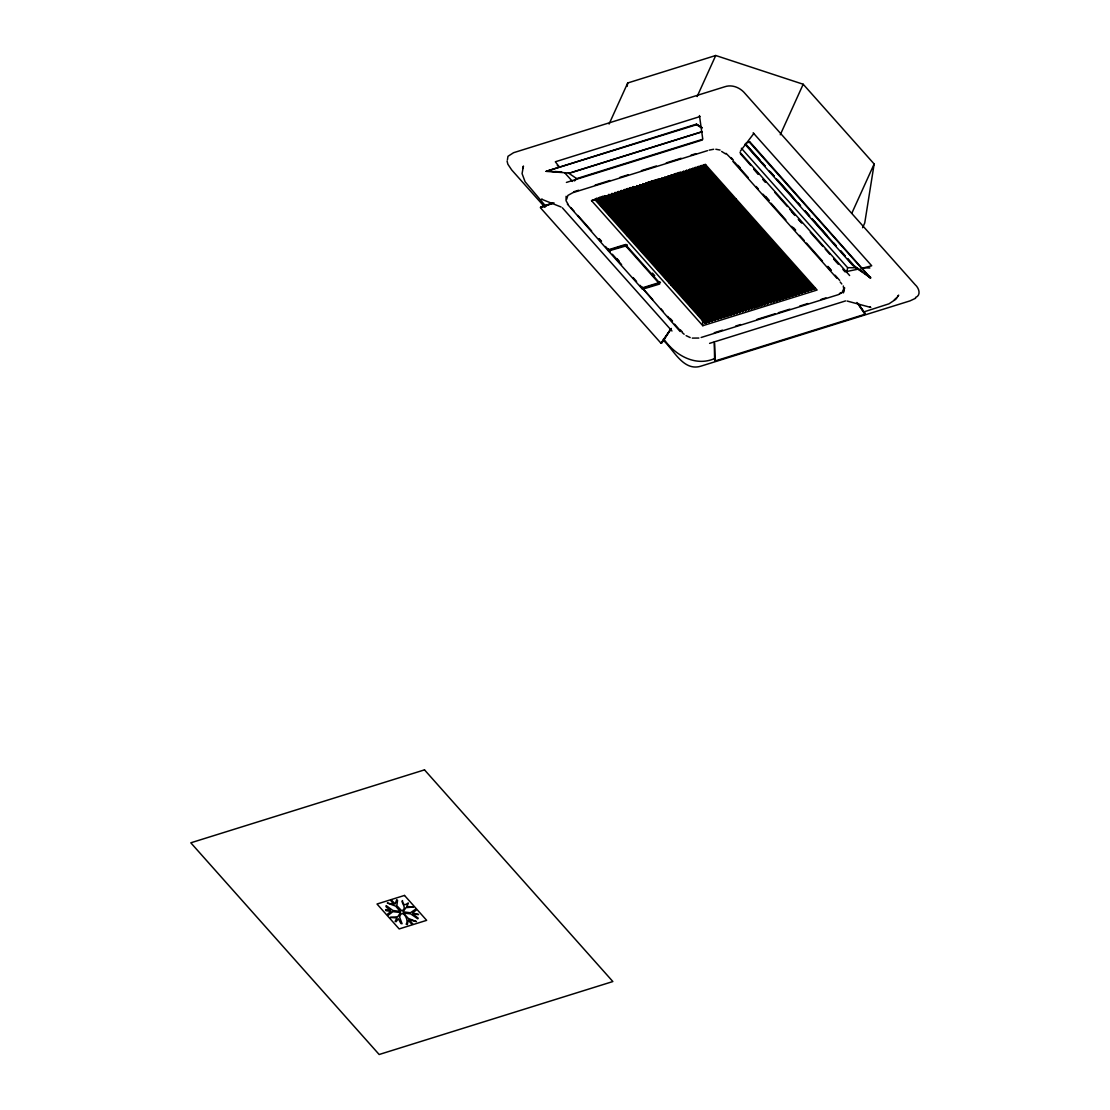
<?xml version="1.0" encoding="UTF-8"?>
<svg xmlns="http://www.w3.org/2000/svg" width="1110" height="1110" viewBox="0 0 1110 1110"><rect width="100%" height="100%" fill="white"/><g stroke="black" fill="none" stroke-linecap="round" stroke-linejoin="round"><path stroke-width="1.5" d="M566.613 199.398L567.89 195.429L572.899 192.668L707.528 150.641M844.682 287.865L843.392 291.875L838.355 294.649L701.145 337.482M627.164 86.358L627.705 82.986L715.742 55.5L803.196 84.249L874.153 163.989L864.745 222.971L862.609 227.703M608.627 251.151L641.913 288.558L658.313 283.605L658.466 282.689L626.373 246.628L625.027 246.198L608.502 250.985L608.946 249.625L624.333 244.824M843.475 292.86L844.335 287.878M846.861 271.964L847.624 267.663L741.369 148.24M522.616 168.54L523.434 166.042L522.075 173.618L525.099 181.762L545.815 206.28M566.1 196.29L566.058 200.702L568.098 204.337M642.537 288.364L680.18 331.557M696.15 124.847L546.203 171.315L546.925 171.134M546.203 171.315L696.303 124.181L701.992 127.706M670.537 329.587L660.977 343.212L540.459 207.764L554.043 202.908M609.085 124.029L627.705 82.986M596.07 199.106L596.5 198.149L706.612 321.9L706.182 322.857L704.919 323.26L594.807 199.509L596.07 199.106L706.182 322.857M599.178 198.149L599.608 197.178L709.72 320.929L709.29 321.9L708.013 322.288L597.902 198.537L599.178 198.149L709.29 321.9M601.01 197.566L602.716 196.206L712.828 319.957L712.384 320.929L711.121 321.317L601.01 197.566L601.453 196.609L606.032 201.756M606.962 196.525L715.936 319L715.492 319.957L714.229 320.346L604.117 196.595L604.562 195.637M611.596 194.264L612.026 193.306L722.138 317.058L721.708 318.015L720.446 318.403L610.333 194.652L611.596 194.264L721.708 318.015M614.704 193.293L615.134 192.335L725.246 316.086L724.816 317.044L723.54 317.446L613.442 193.695L614.704 193.293L724.816 317.044M617.812 192.321L618.242 191.364L728.354 315.115L727.91 316.072L726.648 316.475L616.536 192.724L617.812 192.321L727.91 316.072M620.906 191.35L621.35 190.393L731.462 314.144L731.018 315.101L729.756 315.504L619.644 191.752L620.906 191.35L731.018 315.101M627.552 188.45L737.664 312.201L737.234 313.173L735.972 313.561L625.86 189.81L626.29 188.853M630.66 187.493L740.772 311.244L740.342 312.201L739.08 312.59L628.968 188.839L629.398 187.881M633.768 186.522L743.88 310.273L743.45 311.23L742.174 311.619L632.076 187.868L632.506 186.91L634.795 189.491M636.432 186.508L636.876 185.55L746.988 309.301L746.544 310.259L745.282 310.661L635.17 186.91L636.432 186.508L746.544 310.259M639.54 185.536L639.984 184.579L750.096 308.33L749.652 309.288L748.39 309.69L638.278 185.939L639.54 185.536L749.652 309.288M645.756 183.594L646.187 182.637L756.298 306.388L755.868 307.345L754.606 307.748L644.494 183.996L645.756 183.594L755.868 307.345M648.864 182.637L649.294 181.665L759.407 305.416L758.976 306.388L757.7 306.776L647.602 183.025L648.864 182.637L758.976 306.388M650.696 182.054L652.402 180.694L762.514 304.445L762.071 305.416L760.808 305.805L650.696 182.054L651.14 181.097L653.429 183.677M655.51 179.737L765.622 303.488L765.178 304.445L763.916 304.834L653.804 181.083L654.248 180.125M625.027 246.198L625.873 244.339M626.373 246.628L627.219 244.783M658.619 178.766L768.717 302.517L768.287 303.474L767.024 303.863L656.912 180.111L657.342 179.154M697.122 96.542L715.742 55.5M661.283 178.752L661.713 177.794L771.825 301.545L771.394 302.503L770.132 302.905L660.02 179.154L661.283 178.752L771.394 302.503M664.39 177.78L664.821 176.823L774.933 300.574L774.503 301.531L773.24 301.934L663.128 178.183L664.39 177.78L774.503 301.531M667.498 176.809L667.929 175.852L778.041 299.603L777.611 300.56L776.334 300.963L666.236 177.212L667.498 176.809L777.611 300.56M670.593 175.852L671.037 174.881L781.149 298.632L780.705 299.603L779.442 299.991L669.33 176.24L670.593 175.852L780.705 299.603M673.701 174.881L674.145 173.909L784.257 297.66L783.813 298.632L782.55 299.02L672.438 175.269L673.701 174.881L783.813 298.632M677.253 172.952L787.351 296.703L786.921 297.66L785.658 298.049L675.546 174.298L675.976 173.34M680.347 171.981L790.459 295.732L790.029 296.689L788.766 297.078L678.654 173.327L679.084 172.369L681.387 174.95M686.133 170.995L686.563 170.038L796.675 293.789L796.231 294.747L794.968 295.149L684.856 171.398L686.133 170.995L796.231 294.747M689.227 170.024L689.671 169.067L799.783 292.818L799.339 293.775L798.076 294.178L687.964 170.427L689.227 170.024L799.339 293.775M692.335 169.053L692.779 168.096L802.891 291.847L802.447 292.804L801.184 293.207L691.072 169.455L692.335 169.053L802.447 292.804M695.443 168.096L695.873 167.124L805.985 290.875L805.555 291.847L804.292 292.235L694.18 168.484L695.443 168.096L805.555 291.847M642.232 287.032L641.913 288.558M698.551 167.124L698.981 166.153L809.093 289.904L808.663 290.875L807.4 291.264L697.288 167.513L698.551 167.124L808.663 290.875M702.089 165.196L812.201 288.947L811.771 289.904L810.494 290.293L700.396 166.542L700.826 165.584M815.309 287.976L813.602 289.322L703.49 165.57L703.934 164.613M658.313 283.605L659.16 281.746M780.274 134.768L803.196 84.249M704.919 323.26L705.35 322.302M708.013 322.288L708.457 321.331M711.121 321.317L711.566 320.36M714.229 320.346L714.66 319.389M608.932 194.278L719.03 318.029L718.6 318.986L608.488 195.235L607.226 195.624L717.337 319.375L717.768 318.417M720.446 318.403L720.876 317.446M723.54 317.446L723.984 316.475M726.648 316.475L727.092 315.504M729.756 315.504L730.2 314.546L727.896 311.966M624.458 189.422L734.556 313.173L734.126 314.144L624.014 190.393L622.752 190.781L732.864 314.532L733.294 313.575M735.972 313.561L736.402 312.604M739.08 312.59L739.51 311.632M742.174 311.619L742.618 310.661L736.874 304.223M745.282 310.661L745.726 309.69M748.39 309.69L748.82 308.719M641.386 184.968L751.498 308.719L751.928 307.761M752.76 308.316L753.191 307.359L643.092 183.608L642.648 184.565L752.76 308.316L751.498 308.719M754.606 307.748L755.036 306.79M757.7 306.776L758.144 305.819L754.703 301.948M760.808 305.805L761.252 304.848L756.659 299.686M763.916 304.834L764.36 303.876M767.024 303.863L767.454 302.905M773.24 301.934L773.67 300.963M776.334 300.963L776.778 300.005L774.475 297.425M779.442 299.991L779.886 299.034L777.583 296.453M782.55 299.02L782.98 298.063M785.658 298.049L786.088 297.091M788.766 297.078L789.196 296.12L783.466 289.682M683.455 171.009L793.567 294.76L793.137 295.718L683.025 171.967L681.762 172.369L791.86 296.106L792.304 295.149M794.968 295.149L795.412 294.178M798.076 294.178L798.52 293.207L796.217 290.64M801.184 293.207L801.614 292.249M804.292 292.235L804.722 291.278L801.281 287.407M807.4 291.264L807.83 290.307L804.389 286.435M810.494 290.293L810.938 289.335M813.602 289.322L814.046 288.364M851.953 212.94L874.153 163.989M865.12 273.768L870.615 277.958L749.68 141.664M715.159 361.027L714.854 360.278M715.367 360.889L864.704 314.352L864.732 313.006L858.016 303.474L864.954 313.422M897.934 296.37L898.642 295.149L895.645 299.395L888.985 303.821L864.745 311.619M661.99 342.768L671.356 328.449M661.962 342.31L670.495 329.323M842.448 291.541L843.711 289.03L843.336 285.964M740.439 151.071L753.87 133.436M540.445 207.431L552.558 203.116M406.773 906.468C411.505 897.088 403.749 910.824 402.43 900.585C400.571 902.458 407.8 908.16 401.806 910.866L396.811 905.704L397.56 900.349L396.686 899.669L395.202 903.942L391.442 900.085L391.067 900.918L393.772 904.4L387.293 903.027L395.66 906.135L400.183 911.435L392.871 910.478L386.197 905.607C384.185 908.077 396.881 911.338 385.586 909.589L386.03 910.672L391.011 911.407L387.681 914.029L388.458 915.042L392.898 911.685L400.571 912.517L397.755 916.721L390.234 917.443L396.894 917.887L395.132 921.439L396.159 921.647L398.365 918.747L400.932 923.548L402.084 923.728L399.517 916.902A6.036 3.802 24.4 0 0 399.725 916.582C402.208 908.119 409.521 920.259 406.149 924.214L407.356 924.588L408.216 920.204L411.671 924.033L412.823 924.089L409.312 919.801L416.444 921.591L408.355 918.442L403.263 912.989L410.7 913.891L417.79 918.844L418.179 918.15L412.975 914.238L418.581 914.515L412.587 912.989L416.111 910.172L415.376 909.354L410.409 912.767L403.096 911.837L405.941 907.647L413.447 907.037L406.857 906.454M574.522 180.93L576.687 178.613L702.741 139.263M894.355 299.728L896.922 297.577M915.486 297.508C921.508 295.177 918.9 287.892 915.167 284.701L745.087 93.545C740.259 87.648 732.087 84.152 724.622 86.816L513.597 152.694L507.978 156.302L507.423 159.743M915.639 298.243L909.978 300.893L700.798 366.189C683.136 371.656 673.451 349.275 663.114 340.132M540.972 206.862L552.683 203.102M839.521 293.512L841.2 292.596M702.394 139.971L566.405 182.428M661.782 342.837L660.616 342.921M709.595 343.365L845.584 300.907M705.197 164.225L817.113 290.015L702.81 325.702L591.547 200.66L595.46 199.162M714.937 358.405C695.443 367.216 674.547 354.992 663.558 338.619M699.966 116.564L555.333 161.782L558.996 166.528M571.511 172.411L702.13 131.632M571.664 172.549L702.075 131.84M573.634 191.808L578.601 190.254M595.126 185.093L610.014 180.458M619.921 177.364L628.191 174.783M641.413 170.649L656.301 166M666.222 162.906L681.096 158.258M691.017 155.164L695.97 153.624M597.097 198.648L605.255 196.095M615.051 193.043L633.019 187.437M642.815 184.371L657.509 179.792M668.942 176.226L680.375 172.647M690.17 169.594L704.864 165.001M604.117 196.595L605.38 196.206L715.492 319.957M625.86 189.81L627.122 189.422L737.234 313.173M628.968 188.839L630.23 188.45L740.342 312.201M632.076 187.868L633.338 187.479L743.45 311.23M653.804 181.083L655.067 180.694L765.178 304.445M656.912 180.111L658.174 179.723L768.287 303.474M675.546 174.298L676.809 173.909L786.921 297.66M678.654 173.327L679.917 172.938L790.029 296.689M700.396 166.542L701.659 166.153L811.771 289.904M703.49 165.57L704.753 165.182L814.865 288.933M591.547 200.66L705.849 164.974M624.75 231.699L733.932 197.608M626.9 233.197L736.096 199.12M627.428 236.166L736.624 202.089M642.829 287.698L660.505 282.19M668.456 280.83L777.652 246.739M668.969 282.842L778.152 248.765M671.148 285.298L780.33 251.221M697.843 314.227L702.436 319.389L805.305 287.282M717.337 319.375L718.6 318.986M732.864 314.532L734.126 314.144M791.86 296.106L793.137 295.718M714.299 332.736L722.513 330.17M735.653 326.076L740.578 324.536M756.992 319.402L775.058 313.769M778.332 312.743L789.834 309.163M799.686 306.082L807.886 303.516M821.025 299.423L825.951 297.882M746.267 142.899L749.736 142.108M709.179 150.127L713.661 149.267M858.002 269.175L846.597 271.534L844.682 270.951M861.249 268.495L871.725 265.776L753.163 132.825M571.192 172.674L569.652 172.758M698.856 338.05L692.279 338.106M847.624 267.663L856.185 267.787M861.318 267.857L869.879 267.968M555.167 171.509L561.715 171.981M551.795 171.481L561.535 172.175M569.527 173.077L546.37 171.398M696.178 124.5L701.867 128.025M715.839 149.239L720.057 150.044M542.207 199.3L541.527 199.203L561.091 207.001M870.198 277.958L749.597 142.413M870.615 277.958L854.464 266.733M567.39 204.143L608.03 250.472L625.18 245.282L626.526 245.726L659.798 283.133L659.659 284.035L642.51 289.224M847.124 301.032L870.795 307.442L869.976 306.804M696.511 124.112L701.909 127.581M690.184 337.565L686.105 335.636M721.639 151.432L725.635 153.929M870.615 277.347L865.134 273.532M557.289 165.473L560.064 167.346M568.375 172.98L576.687 178.613M861.166 270.757L853.937 265.623L847.61 258.588M857.239 268.259L862.498 271.936M854.617 266.428L847.388 258.63M726.051 153.333L732.114 159.493M682.22 332.584L684.149 334.249M849.636 275.53L740.023 152.347M562.354 207.806L671.966 330.988M680.513 330.045L682.372 331.973M564.643 172.744L572.552 181.443M745.42 143.745L760.336 160.52M762.639 163.101L764.929 165.681M770.673 172.133L774.114 176.004M777.569 179.875L793.636 197.941M798.229 203.102L800.532 205.683M805.125 210.845L809.717 216.006M812.007 218.587L826.936 235.362M833.832 243.104L836.121 245.685M840.714 250.846L845.307 256.008M745.365 143.967L764.846 165.862M769.438 171.023L774.017 176.171M776.306 178.752L800.393 205.808M804.972 210.955L809.565 216.117M811.854 218.684L835.927 245.74M840.506 250.902L845.099 256.049M745.24 144.577L852.979 265.665M740.384 153.735L750.693 165.321M754.134 169.192L758.713 174.339M763.305 179.487L765.595 182.068M774.766 192.377L787.379 206.543M789.668 209.124L794.247 214.272M798.839 219.433L801.129 222M810.3 232.309L822.912 246.475M825.202 249.056L829.78 254.204M834.373 259.365L836.663 261.932M753.718 169.192L758.296 174.339M762.861 179.473L765.151 182.04M791.43 211.58L794.857 215.423M798.284 219.28L801.711 223.124M833.707 259.088L838.272 264.222M842.837 269.355L845.126 271.922M731.157 157.62L733.46 160.215M738.067 165.39L740.37 167.985M765.706 196.456L769.161 200.341M793.359 227.536L795.662 230.117M827.921 266.372L831.376 270.257M734.404 162.06L748.14 177.489M756.146 186.494L758.435 189.075M763.014 194.208L768.73 200.646M771.02 203.213L785.894 219.933M791.61 226.357L795.038 230.214M799.616 235.362L804.195 240.495M806.484 243.076L822.496 261.072M828.226 267.51L830.516 270.077M835.081 275.225L839.659 280.358M732.766 161.255L836.871 278.249M716.547 178.793L718.836 181.374M723.429 186.535L728.021 191.683M730.311 194.264L732.6 196.845M752.108 218.753L754.398 221.334M758.99 226.495L763.569 231.643M787.656 258.713L789.959 261.294M794.538 266.455L799.131 271.603M706.557 172.036L709.998 175.893M713.439 179.764L719.183 186.216M724.913 192.654L728.354 196.525M734.085 202.963L736.388 205.544M742.118 211.996L745.559 215.853M749 219.725L754.731 226.176M761.613 233.905L763.916 236.486M777.68 251.956L781.121 255.813M784.562 259.685L790.292 266.136M797.174 273.865L799.464 276.445M697.718 166.555L700.008 169.136M704.6 174.284L709.193 179.445M716.075 187.174L718.364 189.754M725.246 197.497L727.536 200.064M733.28 206.516L736.721 210.387M740.162 214.244L745.892 220.696M751.623 227.134L753.926 229.714M760.808 237.457L763.097 240.037M768.828 246.475L772.269 250.347M775.71 254.218L782.592 261.946M796.356 277.417L798.659 279.998M694.61 167.527L700.354 173.965M707.236 181.707L709.526 184.288M723.29 199.745L726.731 203.616M730.172 207.487L738.205 216.505M742.784 221.667L745.087 224.248M751.97 231.976L754.259 234.557M758.851 239.718L763.43 244.866M765.733 247.447L773.753 256.466M778.346 261.627L780.635 264.208M787.517 271.936L789.821 274.517M794.399 279.678L798.992 284.826M714.451 194.278L717.892 198.135M721.333 202.006L728.216 209.748M749.999 234.238L754.592 239.385M756.881 241.966L763.763 249.708M769.508 256.146L771.797 258.727M778.679 266.469L780.968 269.036M785.561 274.198L790.154 279.359M792.443 281.926L799.325 289.668M697.579 179.778L699.869 182.359M704.462 187.507L709.054 192.668M712.495 196.539L719.377 204.268M733.141 219.738L735.43 222.319M740.023 227.467L744.602 232.628M748.043 236.499L754.925 244.228M768.689 259.698L772.13 263.57M775.571 267.427L781.315 273.879M783.604 276.459L790.486 284.188M688.741 174.298L691.03 176.879M695.623 182.04L700.216 187.188M702.505 189.768L709.387 197.497M715.117 203.949L717.407 206.529M724.289 214.258L726.592 216.838M731.171 222L735.763 227.148M738.053 229.728L740.356 232.309M742.645 234.89L744.935 237.457M759.851 254.218L762.14 256.798M766.732 261.96L771.325 267.108M778.207 274.85L780.496 277.431M787.379 285.159L789.668 287.74M686.785 176.559L691.363 181.707M693.667 184.288L700.549 192.03M706.279 198.468L708.568 201.049M714.313 207.501L717.754 211.358M722.332 216.519L726.925 221.681M732.655 228.119L736.096 231.99M749.861 247.461L753.301 251.318M757.894 256.479L762.487 261.641M769.369 269.369L771.658 271.95M785.422 287.421L788.863 291.292M683.677 177.531L685.966 180.111M688.269 182.678L691.71 186.549M697.441 193.001L699.73 195.568M705.474 202.02L708.915 205.891M712.356 209.748L720.376 218.781M723.817 222.638L727.258 226.509M732.988 232.961L735.292 235.542M741.022 241.98L744.463 245.851M747.904 249.708L753.634 256.16M760.516 263.889L762.82 266.469M776.584 281.94L780.025 285.811M679.417 177.212L681.72 179.792M696.622 196.539L698.925 199.12M703.504 204.282L708.097 209.429M714.979 217.172L717.268 219.752M724.15 227.481L726.453 230.061M732.184 236.499L735.625 240.37M739.066 244.242L745.948 251.97M750.54 257.131L752.83 259.712M759.712 267.441L762.001 270.021M767.745 276.459L771.186 280.33M774.627 284.202L781.509 291.93M686.646 189.782L690.087 193.639M693.528 197.511L701.548 206.543M706.14 211.691L708.43 214.272M722.194 229.742L725.635 233.613M729.076 237.471L737.109 246.503M741.688 251.651L743.991 254.232M750.873 261.96L753.163 264.541M757.755 269.702L762.334 274.864M764.637 277.431L772.657 286.463M777.25 291.611L779.539 294.192M677.794 184.302L681.235 188.173M684.676 192.044L691.558 199.772M713.355 224.262L716.796 228.133M720.237 232.004L727.119 239.732M748.917 264.222L753.496 269.383M755.799 271.964L762.681 279.692M768.411 286.144L770.701 288.711M667.818 177.531L672.396 182.692M675.837 186.563L682.719 194.292M687.312 199.453L689.601 202.034M696.483 209.762L698.787 212.343M703.365 217.504L707.958 222.652M711.399 226.523L718.281 234.252M732.045 249.722L734.334 252.303M738.927 257.464L743.52 262.612M746.961 266.483L753.829 274.212M767.593 289.682L771.034 293.553M665.847 179.792L672.729 187.534M678.474 193.972L680.763 196.553M687.645 204.282L689.934 206.862M694.527 212.024L699.12 217.185M701.409 219.752L708.291 227.495M714.021 233.932L716.325 236.513M723.207 244.255L725.496 246.822M730.089 251.984L734.667 257.145M736.971 259.712L739.26 262.293M741.549 264.874L743.853 267.454M758.754 284.216L761.058 286.782M765.636 291.944L770.229 297.105M661.602 179.473L663.891 182.054M677.655 197.525L679.958 200.105M685.689 206.543L690.281 211.705M692.571 214.285L699.453 222.014M705.183 228.466L707.486 231.033M713.217 237.484L716.658 241.356M721.25 246.503L725.829 251.665M731.573 258.117L735.014 261.974M748.778 277.445L752.219 281.316M756.798 286.463L761.391 291.625M768.273 299.367L770.562 301.934M668.817 192.044L671.106 194.625M675.699 199.786L680.291 204.934M682.581 207.514L684.87 210.095M687.173 212.676L689.463 215.257M696.345 222.985L698.634 225.566M704.378 232.004L707.819 235.875M711.26 239.746L719.28 248.765M722.721 252.636L725.024 255.217M731.906 262.945L734.196 265.526M739.926 271.964L743.367 275.835M746.808 279.706L752.552 286.144M658.827 185.287L662.268 189.144M666.86 194.305L671.453 199.467M678.335 207.195L680.624 209.776M694.388 225.247L697.829 229.118M702.422 234.266L707.001 239.427M713.883 247.155L716.186 249.736M723.068 257.464L725.357 260.045M729.95 265.207L734.529 270.354M737.97 274.225L744.852 281.968M749.444 287.115L751.734 289.696M758.616 297.438L760.919 300.005M651.972 181.665L762.071 305.416M656.87 187.534L664.904 196.567M669.483 201.715L671.786 204.296M685.55 219.766L688.991 223.637M692.432 227.508L698.162 233.946M705.044 241.689L707.334 244.255M721.098 259.726L724.539 263.597M727.98 267.468L734.862 275.197M740.606 281.649L742.895 284.216M749.777 291.958L752.067 294.538M648.032 182.068L653.762 188.506M659.506 194.958L661.796 197.538M668.678 205.267L670.967 207.847M676.712 214.285L680.152 218.157M683.593 222.028L690.476 229.756M704.24 245.227L706.529 247.807M712.259 254.259L715.7 258.117M719.141 261.988L726.023 269.716M739.787 285.187L742.091 287.767M747.821 294.219L752.413 299.367M650.668 189.477L652.957 192.058M659.839 199.786L662.129 202.367M666.721 207.528L671.314 212.69M673.604 215.257L681.623 224.289M686.216 229.437L688.505 232.018M695.387 239.76L697.69 242.327M702.269 247.488L706.862 252.65M709.151 255.217L717.185 264.249M730.949 279.72L733.238 282.287M737.831 287.448L742.423 292.61M744.713 295.191L752.746 304.209M657.883 202.048L661.324 205.919M664.765 209.79L671.647 217.518M677.377 223.97L679.667 226.537M686.549 234.279L688.852 236.86M693.431 242.008L698.023 247.169M700.313 249.75L707.195 257.478M712.939 263.93L715.229 266.511M722.111 274.239L724.4 276.82M728.992 281.968L733.585 287.129M735.875 289.71L738.164 292.291M740.467 294.858L742.757 297.438M641.011 187.548L643.3 190.129M647.893 195.291L652.486 200.438M655.927 204.309L662.809 212.038M676.573 227.508L678.862 230.089M683.455 235.251L689.185 241.689M694.915 248.141L698.356 252.012M704.087 258.45L706.39 261.03M712.12 267.468L715.562 271.339M719.003 275.211L724.733 281.649M730.477 288.1L733.918 291.972M639.055 189.81L643.634 194.972M645.937 197.538L648.226 200.119M650.515 202.7L652.819 205.281M667.721 222.042L670.024 224.608M674.602 229.77L679.195 234.931M686.077 242.66L688.366 245.241M695.248 252.969L697.552 255.55M703.282 262.002L706.723 265.859M710.164 269.73L715.894 276.182M721.639 282.62L723.928 285.201M730.81 292.929L733.1 295.51M738.844 301.962L742.285 305.833M640.539 195.929L643.98 199.8M657.744 215.271L661.185 219.142M665.764 224.289L670.357 229.451M677.239 237.179L679.528 239.76M693.292 255.231L696.733 259.102M701.326 264.263L708.208 271.992M712.8 277.153L715.09 279.72M721.972 287.462L724.261 290.043M728.854 295.191L733.433 300.352M631.687 190.462L635.128 194.333M640.872 200.771L643.162 203.352M648.892 209.79L652.333 213.661M655.774 217.532L661.518 223.97M668.4 231.713L670.69 234.293M684.454 249.764L687.895 253.621M691.336 257.492L698.218 265.221M703.948 271.673L706.251 274.253M720.015 289.724L723.456 293.581M726.897 297.452L733.779 305.181M632.034 195.291L634.323 197.871M640.054 204.323L643.495 208.18M646.936 212.052L653.818 219.794M658.41 224.941L660.7 227.522M667.582 235.264L669.885 237.831M675.615 244.283L679.056 248.154M682.497 252.012L689.379 259.754M703.143 275.225L705.433 277.791M711.177 284.243L714.618 288.114M718.059 291.972L724.941 299.714M630.064 197.552L633.505 201.423M636.946 205.294L644.979 214.313M649.572 219.475L651.861 222.042M658.743 229.784L661.033 232.365M665.625 237.512L670.218 242.674M672.507 245.254L680.541 254.273M685.12 259.435L687.423 262.015M694.305 269.744L696.594 272.325M701.187 277.472L705.766 282.634M708.069 285.214L716.089 294.233M729.853 309.704L732.156 312.285M621.225 192.085L624.666 195.943M628.107 199.814L634.989 207.542M656.787 232.046L660.228 235.903M663.669 239.774L670.551 247.502M676.281 253.954L678.585 256.535M685.467 264.263L687.756 266.844M692.349 272.005L696.927 277.153M699.231 279.734L706.113 287.476M711.843 293.914L714.132 296.495M721.014 304.223L723.318 306.804M619.269 194.333L626.151 202.075M639.915 217.546L642.204 220.113M646.797 225.275L651.39 230.436M654.831 234.293L661.713 242.035M675.477 257.506L678.918 261.363M682.359 265.234L691.53 275.544M693.819 278.124L697.26 281.995M703.005 288.433L705.294 291.014M711.024 297.466L714.465 301.337M717.906 305.195L725.94 314.227M621.905 201.756L624.195 204.337M631.077 212.065L633.366 214.646M637.959 219.794L642.551 224.955M644.841 227.536L647.13 230.117M649.433 232.684L651.723 235.264M666.638 252.025L668.928 254.606M673.52 259.754L678.099 264.915M684.981 272.658L687.284 275.225M694.166 282.967L696.456 285.548M702.186 291.986L705.627 295.857M709.068 299.728L714.812 306.166M720.543 312.618L722.832 315.184M613.067 196.276L615.356 198.856M621.087 205.294L624.528 209.166M627.969 213.037L633.713 219.475M639.443 225.927L642.884 229.798M656.648 245.254L660.089 249.126M663.53 252.997L669.261 259.435M676.143 267.177L678.432 269.758M692.196 285.228L695.637 289.086M699.078 292.957L707.112 301.975M711.704 307.137L713.994 309.718M612.248 199.828L615.689 203.685M619.13 207.556L627.164 216.589M630.605 220.446L632.894 223.027M639.776 230.755L642.066 233.336M647.81 239.788L651.251 243.659M654.692 247.516L660.422 253.968M683.358 279.748L686.799 283.619M690.24 287.476L697.122 295.218M610.292 202.089L614.885 207.237M621.766 214.979L624.056 217.546M630.938 225.288L633.227 227.869M637.82 233.017L642.413 238.178M645.854 242.049L652.722 249.778M657.314 254.939L659.604 257.506M666.486 265.248L668.789 267.829M673.368 272.977L677.96 278.138M681.401 282.009L688.283 289.738M702.047 305.208L704.337 307.789M708.929 312.937L713.522 318.098M602.272 197.178L712.384 320.929M612.914 209.499L615.217 212.079M628.981 227.55L632.423 231.407M635.863 235.278L642.745 243.007M648.476 249.459L650.765 252.039M657.647 259.768L659.95 262.349M664.529 267.51L669.122 272.658M671.411 275.238L678.293 282.981M684.038 289.419L686.327 291.999M693.209 299.728L695.498 302.308M700.091 307.47L704.683 312.618M706.973 315.198L710.414 319.07M612.11 213.051L614.399 215.618M620.143 222.069L623.584 225.94M627.025 229.798L633.907 237.54M647.671 253.011L649.961 255.577M655.691 262.029L659.132 265.9M662.573 269.758L669.455 277.5M675.185 283.938L677.488 286.519M683.219 292.971L686.66 296.828M691.252 301.989L695.831 307.151M698.135 309.732L705.016 317.46M603.271 207.57L605.56 210.151M610.153 215.298L614.732 220.46M617.035 223.041L625.055 232.059M638.819 247.53L641.122 250.111M645.701 255.258L650.293 260.42M652.583 263.001L654.886 265.581M657.175 268.162L660.616 272.019M674.38 287.49L677.821 291.361M681.262 295.232L690.434 305.541M692.737 308.122L696.178 311.979M701.909 318.431L704.198 321.012M600.052 204.323L613.858 219.849M620.767 227.605L623.071 230.186M627.663 235.362L632.27 240.523M634.573 243.118L644.924 254.745M655.275 266.386L658.729 270.271M662.17 274.142L677.128 290.945M682.886 297.411L686.327 301.296M689.782 305.167L695.54 311.632M652.43 273.115L654.72 275.696M599.22 238.678L601.509 241.245M608.946 249.625L608.349 248.945L608.03 250.472M616.98 258.658L619.283 261.225M670.232 318.501L672.521 321.067M570.901 207.639L574.356 211.524M577.81 215.409L591.644 230.949M598.554 238.719L600.857 241.314M605.463 246.489L610.07 251.665M612.373 254.259L621.586 264.61M633.102 277.555L636.571 281.44M640.026 285.325L652.694 299.575M660.755 308.635L663.058 311.216M667.665 316.405L672.271 321.581M674.575 324.175L680.347 330.641M544.982 207.362L511.724 169.983L507.853 164.211L507.062 161.006M840.159 281.968L841.81 283.993M856.948 302.475L864.857 314.075M714.882 360.889L714.784 359.779M715.076 360.098L714.618 343.254M699.466 115.565L702.699 138.653M702.436 319.389L702.81 325.702M714.229 342.088L714.632 360.07M424.506 769.868L190.809 842.809L379.162 1054.5L612.859 981.545L424.506 769.868M404.498 895.437L377.012 904.026L399.17 928.931L426.656 920.343L404.498 895.437"/></g></svg>
